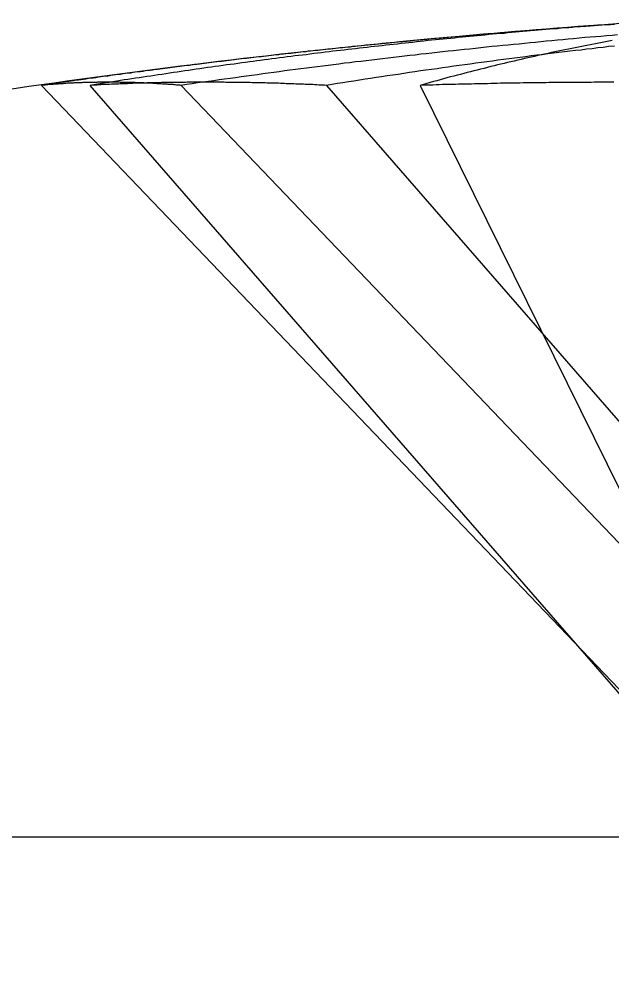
# Model space of a CAD drawing. Extents: x 3.27 to 9.48, y 3.29 to 7.63.
# Drawn here: x 5.2877 to 5.3194, y 4.5489 to 4.5993 of the extents above; entities that cross this region are included whole.
import ezdxf

# ---------------------------------------------------------------- set-up
doc = ezdxf.new("R2010")
doc.units = 0
doc.layers.add('HIDDEN_EDGES_ANSI_', color=7, linetype='CONTINUOUS')
doc.layers.add('VISIBLE_EDGES_ANSI_', color=7, linetype='CONTINUOUS')

msp = doc.modelspace()

# ---------------------------------------------------------------- linework, layer by layer
at = {"layer": 'HIDDEN_EDGES_ANSI_'}
for p, q in [((5.288889827060942, 4.595791191146901), (5.333703960217181, 4.548942722033137)), ((5.332230574019394, 4.548942722033137), (5.29148206949238, 4.595791191146901)), ((5.341163150141173, 4.548942722033137), (5.296349016984933, 4.595791191146901)), ((5.30410884456181, 4.595791191146901), (5.344857349088824, 4.548942722033137)), ((5.309114812359541, 4.595791191146901), (5.332230574019394, 4.548942722033137))]:
    msp.add_line(p, q, dxfattribs=at)
for points in [[(5.31746, 4.59891, 0), (5.31726, 4.59889, 0), (5.31706, 4.59887, 0), (5.31685, 4.59886, 0), (5.31665, 4.59884, 0), (5.31645, 4.59882, 0), (5.31624, 4.59881, 0), (5.31604, 4.59879, 0), (5.31583, 4.59877, 0), (5.31563, 4.59875, 0), (5.31543, 4.59874, 0), (5.31522, 4.59872, 0), (5.31502, 4.5987, 0), (5.31482, 4.59868, 0), (5.31461, 4.59867, 0), (5.31441, 4.59865, 0), (5.31421, 4.59863, 0), (5.314, 4.59861, 0), (5.3138, 4.59859, 0), (5.3136, 4.59857, 0), (5.31339, 4.59856, 0), (5.31319, 4.59854, 0), (5.31299, 4.59852, 0), (5.31278, 4.5985, 0), (5.31258, 4.59848, 0), (5.31238, 4.59846, 0), (5.31217, 4.59844, 0), (5.31197, 4.59842, 0), (5.31176, 4.5984, 0), (5.31156, 4.59838, 0), (5.31136, 4.59836, 0), (5.31115, 4.59834, 0), (5.31095, 4.59832, 0), (5.31075, 4.5983, 0), (5.31054, 4.59828, 0), (5.31034, 4.59826, 0), (5.31014, 4.59824, 0), (5.30993, 4.59822, 0), (5.30973, 4.5982, 0), (5.30953, 4.59818, 0), (5.30932, 4.59816, 0), (5.30912, 4.59813, 0), (5.30892, 4.59811, 0), (5.30871, 4.59809, 0), (5.30851, 4.59807, 0), (5.30831, 4.59805, 0), (5.30811, 4.59803, 0), (5.3079, 4.598, 0), (5.3077, 4.59798, 0), (5.3075, 4.59796, 0), (5.30729, 4.59794, 0), (5.30709, 4.59791, 0), (5.30689, 4.59789, 0), (5.30668, 4.59787, 0), (5.30648, 4.59785, 0), (5.30628, 4.59782, 0), (5.30607, 4.5978, 0), (5.30587, 4.59778, 0), (5.30567, 4.59775, 0), (5.30546, 4.59773, 0), (5.30526, 4.5977, 0), (5.30506, 4.59768, 0), (5.30486, 4.59766, 0), (5.30465, 4.59763, 0), (5.30445, 4.59761, 0), (5.30425, 4.59758, 0), (5.30404, 4.59756, 0), (5.30384, 4.59753, 0), (5.30364, 4.59751, 0), (5.30343, 4.59749, 0), (5.30323, 4.59746, 0), (5.30303, 4.59743, 0), (5.30283, 4.59741, 0), (5.30262, 4.59738, 0), (5.30242, 4.59736, 0), (5.30222, 4.59733, 0), (5.30201, 4.59731, 0), (5.30181, 4.59728, 0), (5.30161, 4.59726, 0), (5.30141, 4.59723, 0), (5.3012, 4.5972, 0), (5.301, 4.59718, 0), (5.3008, 4.59715, 0), (5.30059, 4.59712, 0), (5.30039, 4.5971, 0), (5.30019, 4.59707, 0), (5.29999, 4.59704, 0), (5.29978, 4.59702, 0), (5.29958, 4.59699, 0), (5.29938, 4.59696, 0), (5.29917, 4.59693, 0), (5.29897, 4.59691, 0), (5.29877, 4.59688, 0), (5.29857, 4.59685, 0), (5.29836, 4.59682, 0), (5.29816, 4.59679, 0), (5.29796, 4.59676, 0), (5.29776, 4.59674, 0), (5.29755, 4.59671, 0), (5.29735, 4.59668, 0), (5.29715, 4.59665, 0), (5.29695, 4.59662, 0), (5.29674, 4.59659, 0), (5.29654, 4.59656, 0), (5.29634, 4.59653, 0), (5.29614, 4.5965, 0), (5.29593, 4.59647, 0), (5.29573, 4.59644, 0), (5.29553, 4.59641, 0), (5.29533, 4.59638, 0), (5.29512, 4.59635, 0), (5.29492, 4.59632, 0), (5.29472, 4.59629, 0), (5.29452, 4.59626, 0), (5.29431, 4.59623, 0), (5.29411, 4.5962, 0), (5.29391, 4.59617, 0), (5.29371, 4.59614, 0), (5.2935, 4.59611, 0), (5.2933, 4.59608, 0), (5.2931, 4.59605, 0), (5.2929, 4.59602, 0), (5.2927, 4.59598, 0), (5.29249, 4.59595, 0), (5.29229, 4.59592, 0), (5.29209, 4.59589, 0), (5.29189, 4.59586, 0), (5.29168, 4.59582, 0), (5.29148, 4.59579, 0)], [(5.31966, 4.59849, 0), (5.31937, 4.59846, 0), (5.31908, 4.59844, 0), (5.31878, 4.59841, 0), (5.31849, 4.59839, 0), (5.3182, 4.59836, 0), (5.31791, 4.59834, 0), (5.31761, 4.59831, 0), (5.31732, 4.59828, 0), (5.31703, 4.59826, 0), (5.31674, 4.59823, 0), (5.31645, 4.5982, 0), (5.31615, 4.59817, 0), (5.31586, 4.59815, 0), (5.31557, 4.59812, 0), (5.31528, 4.59809, 0), (5.31499, 4.59806, 0), (5.31469, 4.59803, 0), (5.3144, 4.598, 0), (5.31411, 4.59797, 0), (5.31382, 4.59794, 0), (5.31353, 4.59792, 0), (5.31324, 4.59789, 0), (5.31294, 4.59786, 0), (5.31265, 4.59783, 0), (5.31236, 4.5978, 0), (5.31207, 4.59776, 0), (5.31178, 4.59773, 0), (5.31148, 4.5977, 0), (5.31119, 4.59767, 0), (5.3109, 4.59764, 0), (5.31061, 4.59761, 0), (5.31032, 4.59758, 0), (5.31003, 4.59754, 0), (5.30974, 4.59751, 0), (5.30944, 4.59748, 0), (5.30915, 4.59745, 0), (5.30886, 4.59741, 0), (5.30857, 4.59738, 0), (5.30828, 4.59735, 0), (5.30799, 4.59731, 0), (5.30769, 4.59728, 0), (5.3074, 4.59725, 0), (5.30711, 4.59721, 0), (5.30682, 4.59718, 0), (5.30653, 4.59714, 0), (5.30624, 4.59711, 0), (5.30595, 4.59707, 0), (5.30566, 4.59704, 0), (5.30536, 4.597, 0), (5.30507, 4.59697, 0), (5.30478, 4.59693, 0), (5.30449, 4.59689, 0), (5.3042, 4.59686, 0), (5.30391, 4.59682, 0), (5.30362, 4.59678, 0), (5.30333, 4.59675, 0), (5.30304, 4.59671, 0), (5.30274, 4.59667, 0), (5.30245, 4.59663, 0), (5.30216, 4.5966, 0), (5.30187, 4.59656, 0), (5.30158, 4.59652, 0), (5.30129, 4.59648, 0), (5.301, 4.59644, 0), (5.30071, 4.5964, 0), (5.30042, 4.59636, 0), (5.30013, 4.59632, 0), (5.29984, 4.59628, 0), (5.29955, 4.59624, 0), (5.29925, 4.5962, 0), (5.29896, 4.59616, 0), (5.29867, 4.59612, 0), (5.29838, 4.59608, 0), (5.29809, 4.59604, 0), (5.2978, 4.596, 0), (5.29751, 4.59596, 0), (5.29722, 4.59592, 0), (5.29693, 4.59588, 0), (5.29664, 4.59583, 0), (5.29635, 4.59579, 0)], [(5.31938, 4.59818, 0), (5.3192, 4.59815, 0), (5.31902, 4.59812, 0), (5.31884, 4.59808, 0), (5.31866, 4.59805, 0), (5.31848, 4.59801, 0), (5.3183, 4.59798, 0), (5.31812, 4.59794, 0), (5.31794, 4.59791, 0), (5.31776, 4.59787, 0), (5.31758, 4.59784, 0), (5.3174, 4.5978, 0), (5.31722, 4.59776, 0), (5.31704, 4.59773, 0), (5.31685, 4.59769, 0), (5.31667, 4.59765, 0), (5.31649, 4.59761, 0), (5.31631, 4.59758, 0), (5.31613, 4.59754, 0), (5.31595, 4.5975, 0), (5.31577, 4.59746, 0), (5.31559, 4.59742, 0), (5.31541, 4.59738, 0), (5.31523, 4.59734, 0), (5.31505, 4.5973, 0), (5.31487, 4.59726, 0), (5.31469, 4.59722, 0), (5.31451, 4.59718, 0), (5.31433, 4.59713, 0), (5.31415, 4.59709, 0), (5.31397, 4.59705, 0), (5.31379, 4.59701, 0), (5.31361, 4.59696, 0), (5.31343, 4.59692, 0), (5.31325, 4.59688, 0), (5.31307, 4.59683, 0), (5.31289, 4.59679, 0), (5.31271, 4.59675, 0), (5.31253, 4.5967, 0), (5.31235, 4.59666, 0), (5.31217, 4.59661, 0), (5.31199, 4.59656, 0), (5.31181, 4.59652, 0), (5.31163, 4.59647, 0), (5.31145, 4.59643, 0), (5.31127, 4.59638, 0), (5.31109, 4.59633, 0), (5.31091, 4.59628, 0), (5.31073, 4.59624, 0), (5.31055, 4.59619, 0), (5.31037, 4.59614, 0), (5.31019, 4.59609, 0), (5.31001, 4.59604, 0), (5.30983, 4.59599, 0), (5.30965, 4.59594, 0), (5.30947, 4.59589, 0), (5.30929, 4.59584, 0), (5.30911, 4.59579, 0)], [(5.30578, 4.59789, 0), (5.30564, 4.59787, 0), (5.30551, 4.59786, 0), (5.30538, 4.59784, 0), (5.30525, 4.59783, 0), (5.30511, 4.59782, 0), (5.30498, 4.5978, 0), (5.30485, 4.59779, 0), (5.30472, 4.59778, 0), (5.30459, 4.59776, 0), (5.30445, 4.59775, 0), (5.30432, 4.59773, 0), (5.30419, 4.59772, 0), (5.30406, 4.59771, 0), (5.30393, 4.59769, 0), (5.30379, 4.59768, 0), (5.30366, 4.59766, 0), (5.30353, 4.59765, 0), (5.3034, 4.59764, 0), (5.30326, 4.59762, 0), (5.30313, 4.59761, 0), (5.303, 4.59759, 0), (5.30287, 4.59758, 0), (5.30274, 4.59756, 0), (5.3026, 4.59755, 0), (5.30247, 4.59753, 0), (5.30234, 4.59752, 0), (5.30221, 4.5975, 0), (5.30208, 4.59749, 0), (5.30194, 4.59747, 0), (5.30181, 4.59746, 0), (5.30168, 4.59745, 0), (5.30155, 4.59743, 0), (5.30141, 4.59742, 0), (5.30128, 4.5974, 0), (5.30115, 4.59739, 0), (5.30102, 4.59737, 0), (5.30089, 4.59735, 0), (5.30075, 4.59734, 0), (5.30062, 4.59732, 0), (5.30049, 4.59731, 0), (5.30036, 4.59729, 0), (5.30023, 4.59728, 0), (5.30009, 4.59726, 0), (5.29996, 4.59725, 0), (5.29983, 4.59723, 0), (5.2997, 4.59722, 0), (5.29957, 4.5972, 0), (5.29943, 4.59719, 0), (5.2993, 4.59717, 0), (5.29917, 4.59715, 0), (5.29904, 4.59714, 0), (5.29891, 4.59712, 0), (5.29877, 4.59711, 0), (5.29864, 4.59709, 0), (5.29851, 4.59707, 0), (5.29838, 4.59706, 0), (5.29825, 4.59704, 0), (5.29811, 4.59703, 0), (5.29798, 4.59701, 0), (5.29785, 4.59699, 0), (5.29772, 4.59698, 0), (5.29759, 4.59696, 0), (5.29745, 4.59695, 0), (5.29732, 4.59693, 0), (5.29719, 4.59691, 0), (5.29706, 4.5969, 0), (5.29693, 4.59688, 0), (5.29679, 4.59686, 0), (5.29666, 4.59685, 0), (5.29653, 4.59683, 0), (5.2964, 4.59681, 0), (5.29627, 4.5968, 0), (5.29614, 4.59678, 0), (5.296, 4.59676, 0), (5.29587, 4.59675, 0), (5.29574, 4.59673, 0), (5.29561, 4.59671, 0), (5.29548, 4.5967, 0), (5.29534, 4.59668, 0), (5.29521, 4.59666, 0), (5.29508, 4.59664, 0), (5.29495, 4.59663, 0), (5.29482, 4.59661, 0), (5.29468, 4.59659, 0), (5.29455, 4.59658, 0), (5.29442, 4.59656, 0), (5.29429, 4.59654, 0), (5.29416, 4.59652, 0), (5.29403, 4.59651, 0), (5.29389, 4.59649, 0), (5.29376, 4.59647, 0), (5.29363, 4.59645, 0), (5.2935, 4.59644, 0), (5.29337, 4.59642, 0), (5.29324, 4.5964, 0), (5.2931, 4.59638, 0), (5.29297, 4.59637, 0), (5.29284, 4.59635, 0), (5.29271, 4.59633, 0), (5.29258, 4.59631, 0), (5.29244, 4.59629, 0), (5.29231, 4.59628, 0), (5.29218, 4.59626, 0), (5.29205, 4.59624, 0), (5.29192, 4.59622, 0), (5.29179, 4.5962, 0), (5.29165, 4.59618, 0), (5.29152, 4.59617, 0), (5.29139, 4.59615, 0), (5.29126, 4.59613, 0), (5.29113, 4.59611, 0), (5.291, 4.59609, 0), (5.29086, 4.59607, 0), (5.29073, 4.59606, 0), (5.2906, 4.59604, 0), (5.29047, 4.59602, 0), (5.29034, 4.596, 0), (5.29021, 4.59598, 0), (5.29007, 4.59596, 0), (5.28994, 4.59594, 0), (5.28981, 4.59592, 0), (5.28968, 4.59591, 0), (5.28955, 4.59589, 0), (5.28942, 4.59587, 0), (5.28928, 4.59585, 0), (5.28915, 4.59583, 0), (5.28902, 4.59581, 0), (5.28889, 4.59579, 0)], [(5.3195, 4.59789, 0), (5.3192, 4.59786, 0), (5.3189, 4.59782, 0), (5.31861, 4.59779, 0), (5.31831, 4.59775, 0), (5.31801, 4.59772, 0), (5.31772, 4.59768, 0), (5.31742, 4.59765, 0), (5.31712, 4.59761, 0), (5.31683, 4.59758, 0), (5.31653, 4.59754, 0), (5.31624, 4.59751, 0), (5.31594, 4.59747, 0), (5.31564, 4.59743, 0), (5.31535, 4.5974, 0), (5.31505, 4.59736, 0), (5.31475, 4.59732, 0), (5.31446, 4.59728, 0), (5.31416, 4.59725, 0), (5.31387, 4.59721, 0), (5.31357, 4.59717, 0), (5.31327, 4.59713, 0), (5.31298, 4.59709, 0), (5.31268, 4.59705, 0), (5.31239, 4.59701, 0), (5.31209, 4.59697, 0), (5.31179, 4.59693, 0), (5.3115, 4.59689, 0), (5.3112, 4.59685, 0), (5.31091, 4.59681, 0), (5.31061, 4.59677, 0), (5.31031, 4.59673, 0), (5.31002, 4.59668, 0), (5.30972, 4.59664, 0), (5.30943, 4.5966, 0), (5.30913, 4.59656, 0), (5.30884, 4.59651, 0), (5.30854, 4.59647, 0), (5.30824, 4.59643, 0), (5.30795, 4.59638, 0), (5.30765, 4.59634, 0), (5.30736, 4.5963, 0), (5.30706, 4.59625, 0), (5.30677, 4.59621, 0), (5.30647, 4.59616, 0), (5.30618, 4.59612, 0), (5.30588, 4.59607, 0), (5.30558, 4.59602, 0), (5.30529, 4.59598, 0), (5.30499, 4.59593, 0), (5.3047, 4.59589, 0), (5.3044, 4.59584, 0), (5.30411, 4.59579, 0)], [(5.29635, 4.59579, 0), (5.29629, 4.5958, 0), (5.29622, 4.5958, 0), (5.29616, 4.59581, 0), (5.2961, 4.59581, 0), (5.29603, 4.59582, 0), (5.29597, 4.59582, 0), (5.29591, 4.59583, 0), (5.29585, 4.59583, 0), (5.29578, 4.59584, 0), (5.29572, 4.59584, 0), (5.29566, 4.59584, 0), (5.2956, 4.59585, 0), (5.29553, 4.59585, 0), (5.29547, 4.59586, 0), (5.29541, 4.59586, 0), (5.29535, 4.59586, 0), (5.29528, 4.59587, 0), (5.29522, 4.59587, 0), (5.29516, 4.59588, 0), (5.2951, 4.59588, 0), (5.29504, 4.59588, 0), (5.29498, 4.59589, 0), (5.29491, 4.59589, 0), (5.29485, 4.59589, 0), (5.29479, 4.5959, 0), (5.29473, 4.5959, 0), (5.29467, 4.5959, 0), (5.29461, 4.59591, 0), (5.29455, 4.59591, 0), (5.29449, 4.59591, 0), (5.29442, 4.59591, 0), (5.29436, 4.59592, 0), (5.2943, 4.59592, 0), (5.29424, 4.59592, 0), (5.29418, 4.59592, 0), (5.29412, 4.59593, 0), (5.29406, 4.59593, 0), (5.294, 4.59593, 0), (5.29394, 4.59593, 0), (5.29388, 4.59594, 0), (5.29382, 4.59594, 0), (5.29376, 4.59594, 0), (5.2937, 4.59594, 0), (5.29364, 4.59594, 0), (5.29358, 4.59594, 0), (5.29352, 4.59595, 0), (5.29346, 4.59595, 0), (5.2934, 4.59595, 0), (5.29334, 4.59595, 0), (5.29328, 4.59595, 0), (5.29322, 4.59595, 0), (5.29316, 4.59595, 0), (5.2931, 4.59595, 0), (5.29305, 4.59596, 0), (5.29299, 4.59596, 0), (5.29293, 4.59596, 0), (5.29287, 4.59596, 0), (5.29281, 4.59596, 0), (5.29275, 4.59596, 0), (5.29269, 4.59596, 0), (5.29263, 4.59596, 0), (5.29258, 4.59596, 0), (5.29252, 4.59596, 0), (5.29246, 4.59596, 0), (5.2924, 4.59596, 0), (5.29234, 4.59596, 0), (5.29228, 4.59596, 0), (5.29223, 4.59596, 0), (5.29217, 4.59596, 0), (5.29211, 4.59596, 0), (5.29205, 4.59596, 0), (5.29199, 4.59596, 0), (5.29194, 4.59596, 0), (5.29188, 4.59596, 0), (5.29182, 4.59595, 0), (5.29176, 4.59595, 0), (5.29171, 4.59595, 0), (5.29165, 4.59595, 0), (5.29159, 4.59595, 0), (5.29154, 4.59595, 0), (5.29148, 4.59595, 0), (5.29142, 4.59595, 0), (5.29137, 4.59594, 0), (5.29131, 4.59594, 0), (5.29125, 4.59594, 0), (5.2912, 4.59594, 0), (5.29114, 4.59594, 0), (5.29108, 4.59594, 0), (5.29103, 4.59593, 0), (5.29097, 4.59593, 0), (5.29091, 4.59593, 0), (5.29086, 4.59593, 0), (5.2908, 4.59592, 0), (5.29075, 4.59592, 0), (5.29069, 4.59592, 0), (5.29063, 4.59592, 0), (5.29058, 4.59591, 0), (5.29052, 4.59591, 0), (5.29047, 4.59591, 0), (5.29041, 4.59591, 0), (5.29036, 4.5959, 0), (5.2903, 4.5959, 0), (5.29025, 4.5959, 0), (5.29019, 4.59589, 0), (5.29014, 4.59589, 0), (5.29008, 4.59589, 0), (5.29003, 4.59588, 0), (5.28997, 4.59588, 0), (5.28992, 4.59588, 0), (5.28986, 4.59587, 0), (5.28981, 4.59587, 0), (5.28975, 4.59586, 0), (5.2897, 4.59586, 0), (5.28964, 4.59586, 0), (5.28959, 4.59585, 0), (5.28953, 4.59585, 0), (5.28948, 4.59584, 0), (5.28943, 4.59584, 0), (5.28937, 4.59584, 0), (5.28932, 4.59583, 0), (5.28926, 4.59583, 0), (5.28921, 4.59582, 0), (5.28916, 4.59582, 0), (5.2891, 4.59581, 0), (5.28905, 4.59581, 0), (5.289, 4.5958, 0), (5.28894, 4.5958, 0), (5.28889, 4.59579, 0)], [(5.30411, 4.59579, 0), (5.30401, 4.5958, 0), (5.3039, 4.5958, 0), (5.3038, 4.59581, 0), (5.3037, 4.59581, 0), (5.30359, 4.59582, 0), (5.30349, 4.59582, 0), (5.30339, 4.59583, 0), (5.30329, 4.59583, 0), (5.30318, 4.59584, 0), (5.30308, 4.59584, 0), (5.30298, 4.59584, 0), (5.30288, 4.59585, 0), (5.30277, 4.59585, 0), (5.30267, 4.59586, 0), (5.30257, 4.59586, 0), (5.30247, 4.59586, 0), (5.30237, 4.59587, 0), (5.30226, 4.59587, 0), (5.30216, 4.59588, 0), (5.30206, 4.59588, 0), (5.30196, 4.59588, 0), (5.30186, 4.59589, 0), (5.30175, 4.59589, 0), (5.30165, 4.59589, 0), (5.30155, 4.5959, 0), (5.30145, 4.5959, 0), (5.30135, 4.5959, 0), (5.30125, 4.59591, 0), (5.30115, 4.59591, 0), (5.30105, 4.59591, 0), (5.30094, 4.59591, 0), (5.30084, 4.59592, 0), (5.30074, 4.59592, 0), (5.30064, 4.59592, 0), (5.30054, 4.59592, 0), (5.30044, 4.59593, 0), (5.30034, 4.59593, 0), (5.30024, 4.59593, 0), (5.30014, 4.59593, 0), (5.30004, 4.59594, 0), (5.29994, 4.59594, 0), (5.29984, 4.59594, 0), (5.29974, 4.59594, 0), (5.29964, 4.59594, 0), (5.29954, 4.59594, 0), (5.29944, 4.59595, 0), (5.29934, 4.59595, 0), (5.29924, 4.59595, 0), (5.29914, 4.59595, 0), (5.29904, 4.59595, 0), (5.29894, 4.59595, 0), (5.29884, 4.59595, 0), (5.29874, 4.59595, 0), (5.29864, 4.59596, 0), (5.29854, 4.59596, 0), (5.29844, 4.59596, 0), (5.29834, 4.59596, 0), (5.29824, 4.59596, 0), (5.29814, 4.59596, 0), (5.29804, 4.59596, 0), (5.29795, 4.59596, 0), (5.29785, 4.59596, 0), (5.29775, 4.59596, 0), (5.29765, 4.59596, 0), (5.29755, 4.59596, 0), (5.29745, 4.59596, 0), (5.29735, 4.59596, 0), (5.29726, 4.59596, 0), (5.29716, 4.59596, 0), (5.29706, 4.59596, 0), (5.29696, 4.59596, 0), (5.29686, 4.59596, 0), (5.29676, 4.59596, 0), (5.29667, 4.59596, 0), (5.29657, 4.59595, 0), (5.29647, 4.59595, 0), (5.29637, 4.59595, 0), (5.29627, 4.59595, 0), (5.29618, 4.59595, 0), (5.29608, 4.59595, 0), (5.29598, 4.59595, 0), (5.29588, 4.59595, 0), (5.29579, 4.59594, 0), (5.29569, 4.59594, 0), (5.29559, 4.59594, 0), (5.2955, 4.59594, 0), (5.2954, 4.59594, 0), (5.2953, 4.59594, 0), (5.2952, 4.59593, 0), (5.29511, 4.59593, 0), (5.29501, 4.59593, 0), (5.29491, 4.59593, 0), (5.29482, 4.59592, 0), (5.29472, 4.59592, 0), (5.29462, 4.59592, 0), (5.29453, 4.59592, 0), (5.29443, 4.59591, 0), (5.29434, 4.59591, 0), (5.29424, 4.59591, 0), (5.29414, 4.59591, 0), (5.29405, 4.5959, 0), (5.29395, 4.5959, 0), (5.29386, 4.5959, 0), (5.29376, 4.59589, 0), (5.29366, 4.59589, 0), (5.29357, 4.59589, 0), (5.29347, 4.59588, 0), (5.29338, 4.59588, 0), (5.29328, 4.59588, 0), (5.29319, 4.59587, 0), (5.29309, 4.59587, 0), (5.293, 4.59586, 0), (5.2929, 4.59586, 0), (5.29281, 4.59586, 0), (5.29271, 4.59585, 0), (5.29262, 4.59585, 0), (5.29252, 4.59584, 0), (5.29243, 4.59584, 0), (5.29233, 4.59584, 0), (5.29224, 4.59583, 0), (5.29214, 4.59583, 0), (5.29205, 4.59582, 0), (5.29195, 4.59582, 0), (5.29186, 4.59581, 0), (5.29176, 4.59581, 0), (5.29167, 4.5958, 0), (5.29158, 4.5958, 0), (5.29148, 4.59579, 0)], [(5.31947, 4.59596, 0), (5.31929, 4.59596, 0), (5.31912, 4.59596, 0), (5.31894, 4.59596, 0), (5.31877, 4.59596, 0), (5.3186, 4.59596, 0), (5.31842, 4.59596, 0), (5.31825, 4.59595, 0), (5.31808, 4.59595, 0), (5.3179, 4.59595, 0), (5.31773, 4.59595, 0), (5.31756, 4.59595, 0), (5.31738, 4.59595, 0), (5.31721, 4.59595, 0), (5.31704, 4.59595, 0), (5.31686, 4.59594, 0), (5.31669, 4.59594, 0), (5.31652, 4.59594, 0), (5.31634, 4.59594, 0), (5.31617, 4.59594, 0), (5.316, 4.59594, 0), (5.31583, 4.59593, 0), (5.31565, 4.59593, 0), (5.31548, 4.59593, 0), (5.31531, 4.59593, 0), (5.31513, 4.59592, 0), (5.31496, 4.59592, 0), (5.31479, 4.59592, 0), (5.31462, 4.59592, 0), (5.31444, 4.59591, 0), (5.31427, 4.59591, 0), (5.3141, 4.59591, 0), (5.31393, 4.59591, 0), (5.31375, 4.5959, 0), (5.31358, 4.5959, 0), (5.31341, 4.5959, 0), (5.31324, 4.59589, 0), (5.31306, 4.59589, 0), (5.31289, 4.59589, 0), (5.31272, 4.59588, 0), (5.31255, 4.59588, 0), (5.31238, 4.59588, 0), (5.3122, 4.59587, 0), (5.31203, 4.59587, 0), (5.31186, 4.59586, 0), (5.31169, 4.59586, 0), (5.31152, 4.59586, 0), (5.31134, 4.59585, 0), (5.31117, 4.59585, 0), (5.311, 4.59584, 0), (5.31083, 4.59584, 0), (5.31066, 4.59584, 0), (5.31049, 4.59583, 0), (5.31031, 4.59583, 0), (5.31014, 4.59582, 0), (5.30997, 4.59582, 0), (5.3098, 4.59581, 0), (5.30963, 4.59581, 0), (5.30946, 4.5958, 0), (5.30929, 4.5958, 0), (5.30911, 4.59579, 0)]]:
    msp.add_polyline3d(points, dxfattribs=at)
at = {"layer": 'VISIBLE_EDGES_ANSI_'}
msp.add_line((5.233137778919578, 4.555635635418964), (5.46620864506131, 4.555635635418964), dxfattribs=at)
for points in [[(5.31951, 4.59905, 0), (5.31929, 4.59903, 0), (5.31907, 4.59902, 0), (5.31885, 4.599, 0), (5.31863, 4.59899, 0), (5.31842, 4.59897, 0), (5.3182, 4.59896, 0), (5.31798, 4.59894, 0), (5.31776, 4.59893, 0), (5.31754, 4.59891, 0), (5.31732, 4.5989, 0), (5.31711, 4.59888, 0), (5.31689, 4.59886, 0), (5.31667, 4.59885, 0), (5.31645, 4.59883, 0), (5.31623, 4.59881, 0), (5.31602, 4.5988, 0), (5.3158, 4.59878, 0), (5.31558, 4.59876, 0), (5.31536, 4.59875, 0), (5.31514, 4.59873, 0), (5.31493, 4.59871, 0), (5.31471, 4.5987, 0), (5.31449, 4.59868, 0), (5.31427, 4.59866, 0), (5.31405, 4.59864, 0), (5.31384, 4.59863, 0), (5.31362, 4.59861, 0), (5.3134, 4.59859, 0), (5.31318, 4.59857, 0), (5.31296, 4.59855, 0), (5.31275, 4.59854, 0), (5.31253, 4.59852, 0), (5.31231, 4.5985, 0), (5.31209, 4.59848, 0), (5.31187, 4.59846, 0), (5.31166, 4.59844, 0), (5.31144, 4.59842, 0), (5.31122, 4.5984, 0), (5.311, 4.59838, 0), (5.31078, 4.59837, 0), (5.31057, 4.59835, 0), (5.31035, 4.59833, 0), (5.31013, 4.59831, 0), (5.30991, 4.59829, 0), (5.3097, 4.59827, 0), (5.30948, 4.59825, 0), (5.30926, 4.59823, 0), (5.30904, 4.59821, 0), (5.30882, 4.59819, 0), (5.30861, 4.59816, 0), (5.30839, 4.59814, 0), (5.30817, 4.59812, 0), (5.30795, 4.5981, 0), (5.30774, 4.59808, 0), (5.30752, 4.59806, 0), (5.3073, 4.59804, 0), (5.30708, 4.59802, 0), (5.30686, 4.598, 0), (5.30665, 4.59797, 0), (5.30643, 4.59795, 0), (5.30621, 4.59793, 0), (5.30599, 4.59791, 0), (5.30578, 4.59789, 0)], [(5.31942, 4.59906, 0), (5.31931, 4.59905, 0), (5.31919, 4.59904, 0), (5.31908, 4.59903, 0), (5.31896, 4.59902, 0), (5.31885, 4.59901, 0), (5.31873, 4.599, 0), (5.31862, 4.599, 0), (5.3185, 4.59899, 0), (5.31839, 4.59898, 0), (5.31827, 4.59897, 0), (5.31815, 4.59896, 0), (5.31804, 4.59895, 0), (5.31792, 4.59894, 0), (5.31781, 4.59893, 0), (5.31769, 4.59892, 0), (5.31758, 4.59891, 0), (5.31746, 4.59891, 0)]]:
    msp.add_polyline3d(points, dxfattribs=at)
for centre, radius, start, end in [((5.349673211990443, 4.16853097355771), 0.431592850837632, 93.44466417587019, 95.8376446582694), ((5.349673211990444, 4.16853097355771), 0.4315928508376325, 95.83764465827014, 98.7298278488232)]:
    msp.add_arc(centre, radius, start, end, dxfattribs=at)

doc.saveas('drawing.dxf')
